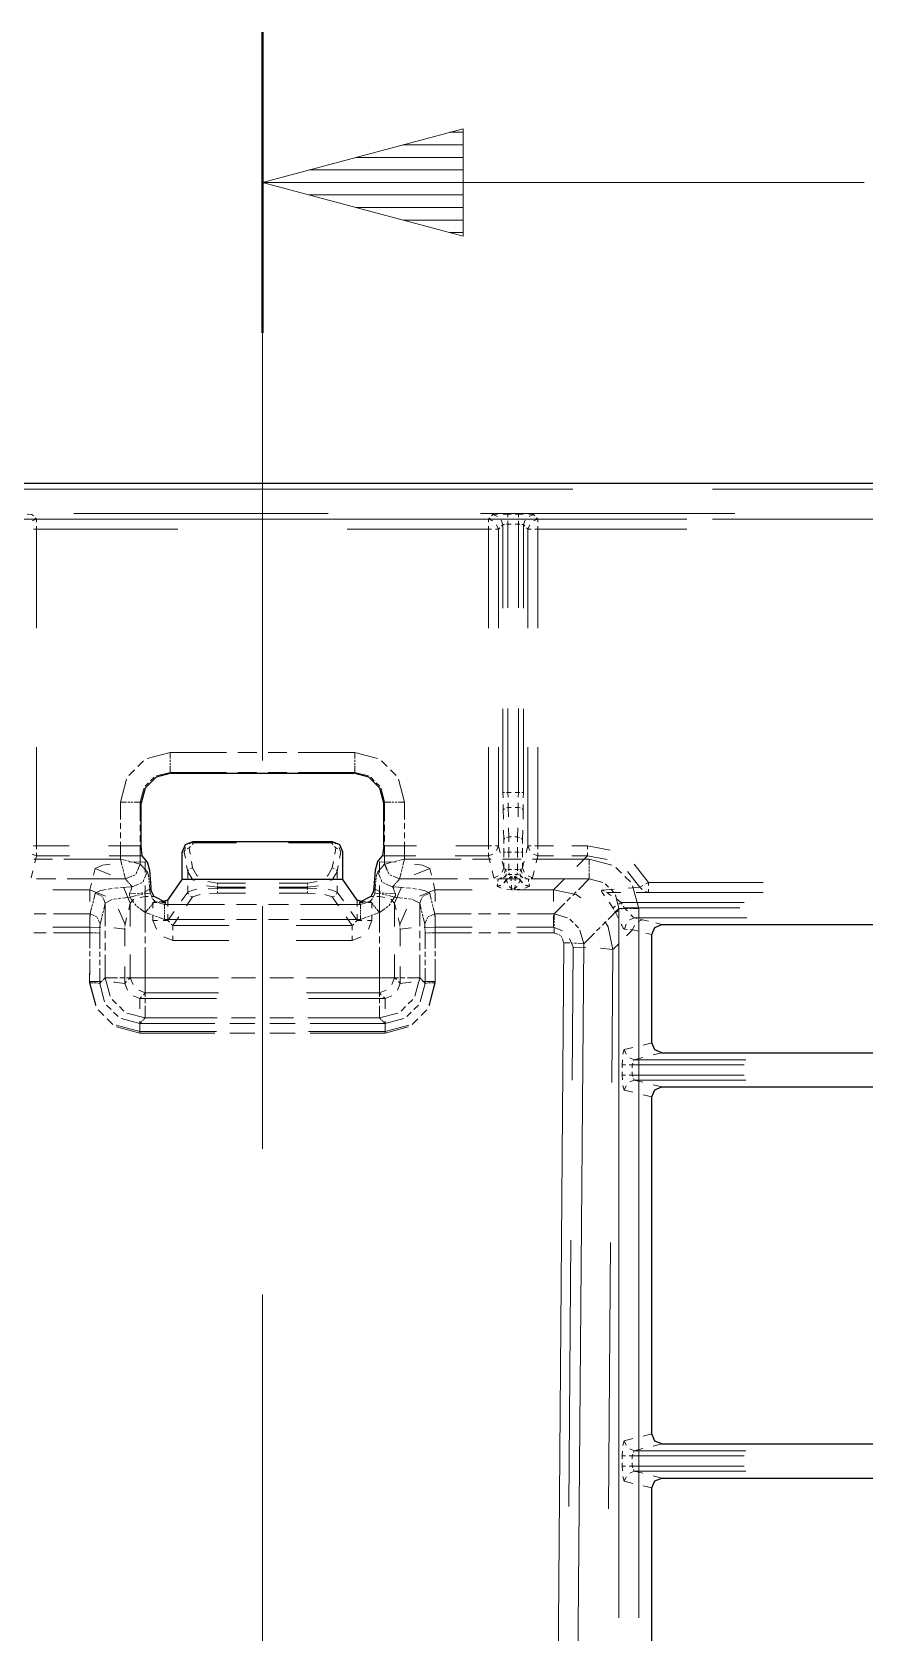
# Model space of a CAD drawing. Header units: millimetres. Extents: x 0 to 1989, y -338 to 950.
# Drawn here: x 537.8 to 620.9, y 785.4 to 945.1 of the extents above; entities that cross this region are included whole.
import ezdxf

# ---------------------------------------------------------------- set-up
doc = ezdxf.new("R2010")
doc.units = ezdxf.units.MM
for name, color, linetype in [('DETAIL', 8, 'Continuous'), ('FINE', 9, 'Continuous'), ('OUTLINE', 7, 'Continuous')]:
    doc.layers.add(name, color=color, linetype=linetype)

msp = doc.modelspace()

# ---------------------------------------------------------------- linework, layer by layer
at = {"layer": 'DETAIL', "lineweight": 25}
for p, q in [((67.81, 900.08), (1203.81, 900.08)), ((551.7, 871.16), (569.92, 871.16)), ((548.72, 863.91), (548.72, 868.18)), ((572.9, 863.91), (572.9, 868.18)), ((548.83, 862.92), (548.72, 863.91)), ((567.8, 864.33), (553.82, 864.33)), ((572.9, 863.91), (572.79, 862.92)), ((549.33, 862.34), (548.83, 862.92)), ((552.81, 860.58), (552.81, 863.33)), ((568.81, 860.58), (568.81, 863.33)), ((572.29, 862.34), (572.79, 862.92)), ((551.38, 858.52), (552.81, 860.58)), ((568.81, 860.58), (552.81, 860.58)), ((570.24, 858.52), (568.81, 860.58)), ((551.18, 858.29), (550, 858.87)), ((551.38, 858.52), (550.79, 858.34)), ((570.83, 858.34), (570.24, 858.52)), ((571.62, 858.87), (570.44, 858.29)), ((599.62, 844.28), (599.62, 855.08)), ((600.63, 843.28), (633.52, 843.28)), ((600.63, 839.88), (633.52, 839.88)), ((599.62, 805.28), (599.62, 838.89)), ((600.63, 804.28), (633.52, 804.28)), ((599.62, 766.28), (599.62, 799.89)), ((600.63, 800.88), (633.52, 800.88))]:
    msp.add_line(p, q, dxfattribs=at)
for points in [[(551.7, 871.16), (550.21, 870.76), (549.12, 869.67), (548.72, 868.18)], [(572.9, 868.18), (572.5, 869.67), (571.41, 870.76), (569.92, 871.16)], [(553.82, 864.33), (553.1, 864.04), (552.81, 863.33)], [(568.81, 863.33), (568.52, 864.04), (567.8, 864.33)], [(549.33, 862.34), (549.56, 861.49), (549.69, 859.76)], [(572.29, 862.34), (572.06, 861.49), (571.93, 859.76), (571.84, 859.29), (571.62, 858.87)], [(550, 858.87), (549.95, 858.96), (549.74, 859.42), (549.69, 859.76)], [(599.62, 855.08), (599.92, 855.79), (600.63, 856.08)], [(600.63, 856.08), (633.11, 856.08), (633.82, 855.79), (634.11, 855.08)], [(600.63, 843.28), (599.92, 843.57), (599.62, 844.28)], [(599.62, 838.89), (599.92, 839.59), (600.63, 839.88)], [(600.63, 804.28), (599.92, 804.57), (599.62, 805.28)], [(599.62, 799.89), (599.92, 800.59), (600.63, 800.88)]]:
    msp.add_lwpolyline(points, dxfattribs=at)
at = {"layer": 'FINE', "lineweight": 9}
for p, q in [((560.81, 945.08), (560.81, 872.44)), ((580.81, 935.08), (579.47, 935.08)), ((580.81, 935.08), (579.47, 935.08)), ((580.81, 932.58), (570.14, 932.58)), ((580.81, 933.83), (574.81, 933.83)), ((580.81, 931.33), (565.48, 931.33)), ((580.81, 930.08), (560.81, 930.08)), ((580.81, 930.08), (560.81, 930.08)), ((580.81, 928.83), (565.48, 928.83)), ((580.81, 927.58), (570.14, 927.58)), ((580.81, 926.33), (574.81, 926.33)), ((580.81, 925.08), (579.47, 925.08)), ((580.81, 925.08), (579.47, 925.08)), ((452.66, 899.48), (591.76, 899.48)), ((605.67, 899.48), (628.86, 899.48)), ((591.76, 896.49), (452.66, 896.49)), ((537.84, 896.32), (538.28, 896.5)), ((538.28, 896.5), (538.14, 896.65)), ((552.36, 896.5), (538.28, 896.5)), ((538.28, 895.51), (538.28, 895.82)), ((541.99, 897.08), (567.35, 897.08)), ((583.34, 896.5), (569.26, 896.5)), ((582.56, 897.08), (607.92, 897.08)), ((583.48, 896.65), (583.34, 896.5)), ((583.34, 896.5), (583.78, 896.32)), ((583.34, 895.82), (583.34, 895.51)), ((583.79, 896.96), (583.65, 896.82)), ((584.24, 896.78), (583.79, 896.96)), ((584.15, 895.95), (584.34, 895.51)), ((584.79, 895.96), (584.61, 896.4)), ((584.65, 895.82), (584.79, 895.96)), ((584.79, 895.96), (584.95, 895.98)), ((584.79, 895.96), (584.79, 887.61)), ((585.29, 897.01), (584.82, 897)), ((585.14, 896), (585.29, 896.01)), ((585.62, 897.01), (585.29, 897.01)), ((585.29, 896.01), (585.29, 896.32)), ((585.29, 896.01), (585.62, 896.01)), ((585.29, 887.65), (585.29, 896.01)), ((586.33, 897.01), (586, 897.01)), ((586, 896.01), (586.33, 896.01)), ((586.8, 897), (586.33, 897.01)), ((586.33, 896.01), (586.33, 896.32)), ((586.33, 896.01), (586.33, 887.65)), ((586.33, 896.01), (586.48, 896)), ((586.67, 895.98), (586.83, 895.96)), ((586.83, 895.96), (587.01, 896.4)), ((586.83, 895.96), (586.97, 895.82)), ((586.83, 887.61), (586.83, 895.96)), ((587.28, 895.51), (587.47, 895.95)), ((587.39, 896.78), (587.83, 896.96)), ((587.97, 896.82), (587.83, 896.96)), ((587.84, 896.32), (588.28, 896.5)), ((588.28, 895.51), (588.28, 895.82)), ((628.86, 896.49), (605.67, 896.49)), ((537.97, 895.51), (538.28, 895.51)), ((538.28, 895.51), (552.36, 895.51)), ((538.28, 885.63), (538.28, 895.51)), ((569.26, 895.51), (583.34, 895.51)), ((583.34, 895.51), (583.65, 895.51)), ((583.34, 895.51), (583.34, 885.63)), ((587.14, 895.65), (587.28, 895.51)), ((587.28, 895.51), (587.28, 885.63)), ((587.97, 895.51), (588.28, 895.51)), ((588.28, 895.51), (603.13, 895.51)), ((588.28, 885.63), (588.28, 895.51)), ((584.79, 877.59), (584.79, 869.25)), ((585.29, 869.25), (585.29, 877.61)), ((586.33, 877.61), (586.33, 869.25)), ((538.28, 863.91), (538.28, 873.78)), ((584.34, 863.91), (584.34, 873.78)), ((587.28, 873.78), (587.28, 863.91)), ((548.38, 871.83), (548.94, 872.39)), ((549.33, 872.63), (551.61, 873.24)), ((551.61, 873.24), (551.61, 872.63)), ((551.61, 873.24), (557.24, 873.24)), ((551.61, 872.51), (551.61, 872.3)), ((551.61, 872.18), (551.61, 871.98)), ((551.61, 871.86), (551.61, 871.25)), ((558.37, 873.24), (560.25, 873.24)), ((561.37, 873.24), (563.25, 873.24)), ((570.01, 873.24), (570.01, 872.63)), ((570.01, 872.51), (570.01, 872.3)), ((570.01, 872.18), (570.01, 871.98)), ((570.01, 871.86), (570.01, 871.25)), ((572.68, 872.39), (573.24, 871.83)), ((546.64, 868.27), (547.25, 870.56)), ((547.49, 870.94), (548.05, 871.5)), ((549.46, 870.22), (549.12, 869.89)), ((550, 870.76), (549.66, 870.42)), ((551.61, 871.25), (550.23, 870.9)), ((557.24, 871.25), (551.61, 871.25)), ((551.63, 871.22), (551.61, 871.25)), ((551.65, 871.21), (551.64, 871.22)), ((551.66, 871.19), (551.66, 871.2)), ((551.7, 871.16), (551.67, 871.19)), ((560.25, 871.25), (558.37, 871.25)), ((563.25, 871.25), (561.37, 871.25)), ((570.01, 871.25), (564.38, 871.25)), ((569.95, 871.19), (569.92, 871.16)), ((569.97, 871.2), (569.96, 871.19)), ((569.98, 871.22), (569.97, 871.21)), ((570.01, 871.25), (569.99, 871.22)), ((571.39, 870.9), (570.01, 871.25)), ((571.96, 870.42), (571.63, 870.76)), ((572.5, 869.89), (572.16, 870.22)), ((573.57, 871.5), (574.13, 870.94)), ((548.98, 869.65), (548.63, 868.27)), ((584.79, 869.25), (584.8, 868.7)), ((585.14, 869.25), (585.29, 869.25)), ((585.3, 868.78), (585.29, 869.25)), ((585.62, 869.25), (585.29, 869.25)), ((586.33, 869.25), (586, 869.25)), ((586.33, 869.25), (586.32, 868.78)), ((586.33, 869.25), (586.48, 869.25)), ((586.82, 868.7), (586.83, 869.25)), ((546.64, 868.27), (547.25, 868.27)), ((546.64, 866.54), (546.64, 868.27)), ((547.37, 868.27), (547.58, 868.27)), ((547.7, 868.27), (547.9, 868.27)), ((548.02, 868.27), (548.63, 868.27)), ((548.63, 868.27), (548.66, 868.25)), ((548.63, 868.27), (548.63, 866.39)), ((548.66, 868.24), (548.67, 868.23)), ((548.68, 868.23), (548.69, 868.22)), ((548.69, 868.21), (548.72, 868.18)), ((572.9, 868.18), (572.93, 868.21)), ((572.93, 868.22), (572.94, 868.23)), ((572.95, 868.23), (572.96, 868.24)), ((572.99, 868.27), (573.6, 868.27)), ((572.99, 866.39), (572.99, 868.27)), ((573.72, 868.27), (573.92, 868.27)), ((574.04, 868.27), (574.25, 868.27)), ((574.37, 868.27), (574.98, 868.27)), ((584.81, 867.5), (584.93, 867.63)), ((585.13, 867.71), (585.31, 867.75)), ((585.31, 867.75), (585.3, 868.21)), ((585.31, 867.75), (585.62, 867.75)), ((585.33, 866.83), (585.31, 867.75)), ((586, 867.75), (586.31, 867.75)), ((586.31, 867.75), (586.29, 866.83)), ((586.32, 868.21), (586.31, 867.75)), ((586.31, 867.75), (586.49, 867.71)), ((586.69, 867.63), (586.81, 867.5)), ((546.64, 865.61), (546.64, 866.19)), ((548.63, 866.01), (548.63, 865.38)), ((572.99, 865.38), (572.99, 866.01)), ((574.98, 866.19), (574.98, 865.61)), ((584.85, 865.48), (584.87, 864.56)), ((585.37, 864.81), (585.35, 865.73)), ((586.27, 865.73), (586.25, 864.81)), ((537.97, 863.91), (538.28, 863.91)), ((538.28, 863.6), (538.28, 863.91)), ((541.54, 863.91), (538.28, 863.91)), ((548.72, 863.91), (545.46, 863.91)), ((546.64, 864.69), (546.64, 865.27)), ((548.63, 865), (548.63, 864.37)), ((548.63, 864), (548.63, 862.11)), ((553.01, 863.31), (553.15, 863.75)), ((553.49, 864.13), (553.92, 864.32)), ((553.64, 863.87), (553.51, 863.71)), ((553.92, 864.23), (553.79, 864.07)), ((553.85, 864.33), (553.82, 864.33)), ((553.92, 864.32), (553.89, 864.32)), ((558.23, 864.32), (553.92, 864.32)), ((553.92, 864.23), (553.92, 864.25)), ((553.92, 864.23), (558.23, 864.23)), ((563.39, 864.23), (567.7, 864.23)), ((568.13, 864.13), (567.7, 864.32)), ((567.7, 864.23), (567.7, 864.25)), ((567.83, 864.07), (567.7, 864.23)), ((567.8, 864.33), (567.77, 864.33)), ((568.11, 863.71), (567.98, 863.87)), ((568.61, 863.31), (568.47, 863.75)), ((576.16, 863.91), (572.9, 863.91)), ((572.99, 864.37), (572.99, 865)), ((572.99, 862.11), (572.99, 864)), ((574.98, 865.27), (574.98, 864.69)), ((574.98, 864.34), (574.98, 862.61)), ((583.34, 863.91), (583.65, 863.91)), ((583.34, 863.91), (583.34, 863.6)), ((584.15, 863.47), (584.34, 863.91)), ((584.51, 863.23), (584.34, 863.91)), ((584.87, 864.56), (584.99, 864.7)), ((584.87, 864.56), (584.87, 864.17)), ((585.19, 864.77), (585.37, 864.81)), ((585.64, 864.81), (585.37, 864.81)), ((585.37, 864.34), (585.37, 864.81)), ((585.38, 863.31), (585.38, 863.78)), ((586.25, 864.81), (585.98, 864.81)), ((586.24, 863.78), (586.24, 863.31)), ((586.25, 864.81), (586.25, 864.34)), ((586.25, 864.81), (586.43, 864.77)), ((586.63, 864.7), (586.75, 864.56)), ((587.28, 863.91), (587.11, 863.23)), ((587.28, 863.91), (587.47, 863.47)), ((587.97, 863.91), (588.28, 863.91)), ((588.28, 863.6), (588.28, 863.91)), ((593.21, 863.91), (591.67, 863.91)), ((593.21, 863.6), (593.21, 863.91)), ((595.49, 863.5), (593.21, 863.91)), ((537.84, 863.1), (538.28, 862.92)), ((538.01, 862.61), (539.88, 862.61)), ((538.28, 862.92), (538.28, 863.23)), ((545.53, 862.92), (548.83, 862.92)), ((546.64, 862.61), (546.8, 862)), ((546.64, 862.61), (547.25, 862.46)), ((547.37, 862.42), (547.57, 862.37)), ((549.13, 862.34), (547.54, 862.28)), ((547.7, 862.34), (547.9, 862.29)), ((548.02, 862.26), (548.62, 862.11)), ((549.13, 862.34), (549.13, 861.26)), ((549.19, 862.34), (549.13, 862.34)), ((549.33, 862.34), (549.27, 862.34)), ((552.81, 863.33), (552.87, 863.32)), ((552.95, 863.31), (553.01, 863.31)), ((553.11, 863.49), (553.01, 863.31)), ((553.01, 863.31), (553.12, 862.69)), ((553.51, 863.71), (553.31, 863.64)), ((553.61, 863.1), (553.51, 863.71)), ((553.85, 861.74), (553.74, 862.36)), ((567.88, 862.36), (567.77, 861.74)), ((568.11, 863.71), (568.01, 863.1)), ((568.31, 863.64), (568.11, 863.71)), ((568.61, 863.31), (568.51, 863.49)), ((568.75, 863.32), (568.81, 863.33)), ((572.35, 862.34), (572.29, 862.34)), ((572.49, 862.34), (572.43, 862.34)), ((572.49, 862.34), (572.49, 861.26)), ((574.08, 862.28), (572.49, 862.34)), ((572.79, 862.92), (576.09, 862.92)), ((573.72, 862.29), (573.93, 862.34)), ((574.05, 862.37), (574.25, 862.42)), ((574.37, 862.46), (574.98, 862.61)), ((574.82, 862), (574.98, 862.61)), ((574.98, 862.61), (580.61, 862.61)), ((580.04, 862.92), (583.34, 862.92)), ((581.74, 862.61), (583.61, 862.61)), ((583.34, 863.23), (583.34, 862.92)), ((583.34, 862.92), (583.78, 863.1)), ((583.34, 862.92), (583.51, 862.24)), ((584.88, 861.72), (584.71, 862.41)), ((584.74, 862.61), (586.62, 862.61)), ((584.88, 863.7), (584.88, 863.31)), ((584.88, 863.31), (584.88, 862.81)), ((584.88, 862.22), (584.88, 861.72)), ((585.38, 863.31), (585.22, 863.31)), ((585.38, 862.77), (585.38, 863.31)), ((585.38, 863.31), (585.65, 863.31)), ((585.97, 863.31), (586.24, 863.31)), ((586.24, 863.31), (586.24, 862.77)), ((586.24, 863.31), (586.4, 863.31)), ((586.91, 862.41), (586.74, 861.72)), ((586.74, 861.72), (586.74, 862.22)), ((587.75, 862.61), (593.38, 862.61)), ((587.84, 863.1), (588.28, 862.92)), ((588.28, 862.92), (588.28, 863.23)), ((593.21, 862.92), (593.21, 863.23)), ((593.21, 862.92), (595.17, 862.57)), ((593.38, 862), (593.38, 862.61)), ((593.38, 862.61), (595.66, 862)), ((537.74, 860.73), (537.91, 861.42)), ((540.2, 860.63), (538.27, 860.63)), ((547.14, 860.63), (541.35, 860.63)), ((544.14, 861.66), (543.97, 861)), ((544.14, 861.66), (545.67, 861.03)), ((546.83, 861.88), (546.88, 861.68)), ((546.91, 861.56), (546.96, 861.35)), ((546.99, 861.23), (547.14, 860.63)), ((547.14, 860.63), (547.78, 860.9)), ((547.78, 860.9), (547.14, 860.62)), ((547.35, 860.38), (547.14, 860.62)), ((547.9, 860.95), (548.12, 861.04)), ((548.12, 861.04), (547.91, 860.95)), ((548.21, 861.13), (548.3, 861.35)), ((548.3, 861.34), (548.21, 861.13)), ((548.63, 862.11), (548.36, 861.47)), ((548.63, 862.11), (548.63, 862.11)), ((548.63, 862.11), (548.84, 861.87)), ((548.88, 861.82), (548.95, 861.74)), ((548.9, 860.35), (548.99, 860.56)), ((548.99, 861.69), (549.06, 861.61)), ((549.04, 860.69), (549.31, 861.33)), ((549.1, 861.57), (549.31, 861.33)), ((553.25, 861.95), (553.36, 861.33)), ((553.36, 861.33), (553.36, 860.7)), ((553.85, 861.74), (553.65, 861.67)), ((567.97, 861.67), (567.77, 861.74)), ((568.26, 861.33), (568.16, 861.52)), ((568.26, 861.33), (568.37, 861.95)), ((568.26, 860.7), (568.26, 861.33)), ((572.12, 860.52), (572.15, 860.7)), ((572.31, 861.33), (572.52, 861.57)), ((572.58, 860.69), (572.31, 861.33)), ((572.56, 861.61), (572.63, 861.69)), ((572.72, 860.35), (572.63, 860.56)), ((572.67, 861.74), (572.74, 861.82)), ((572.78, 861.87), (572.99, 862.11)), ((572.99, 862.11), (572.99, 862.11)), ((572.99, 862.11), (573, 862.11)), ((573.26, 861.47), (572.99, 862.11)), ((573.41, 861.13), (573.32, 861.35)), ((573.41, 861.13), (573.32, 861.34)), ((573.72, 860.95), (573.5, 861.04)), ((573.71, 860.95), (573.5, 861.04)), ((574.48, 860.63), (573.84, 860.9)), ((574.48, 860.62), (573.84, 860.9)), ((574.48, 860.62), (574.27, 860.38)), ((574.48, 860.63), (574.63, 861.23)), ((580.27, 860.63), (574.48, 860.63)), ((574.66, 861.35), (574.71, 861.56)), ((574.74, 861.68), (574.79, 861.88)), ((577.49, 861.66), (575.95, 861.03)), ((577.65, 861), (577.49, 861.66)), ((583.35, 860.63), (581.42, 860.63)), ((583.71, 861.42), (583.88, 860.73)), ((583.88, 860.73), (584.32, 860.92)), ((583.88, 860.73), (584.01, 860.69)), ((584.17, 860.64), (584.3, 860.6)), ((584.3, 860.6), (584.27, 860.38)), ((586.44, 860.63), (584.51, 860.63)), ((584.7, 861.29), (584.88, 861.72)), ((584.93, 861.68), (584.88, 861.72)), ((585.03, 861.58), (584.98, 861.63)), ((585.14, 861.58), (585.03, 861.58)), ((585.15, 860.99), (585.04, 860.92)), ((585.07, 860.79), (585.04, 860.92)), ((585.12, 860.52), (585.1, 860.64)), ((585.24, 860.66), (585.12, 860.52)), ((585.13, 860.5), (585.25, 860.62)), ((585.38, 861.58), (585.27, 861.58)), ((585.41, 861.08), (585.29, 861.06)), ((585.38, 861.58), (585.38, 862.12)), ((585.39, 861.43), (585.38, 861.58)), ((585.65, 861.58), (585.38, 861.58)), ((585.41, 861.08), (585.4, 861.24)), ((585.41, 861.08), (585.66, 861.08)), ((585.47, 861), (585.41, 861.08)), ((585.58, 860.83), (585.41, 860.77)), ((585.42, 860.72), (585.58, 860.76)), ((585.58, 860.83), (585.53, 860.91)), ((585.58, 860.83), (585.58, 860.81)), ((585.73, 860.83), (585.58, 860.83)), ((585.58, 860.78), (585.58, 860.76)), ((586.04, 860.83), (585.89, 860.83)), ((585.89, 860.76), (586.04, 860.76)), ((585.96, 861.08), (586.21, 861.08)), ((586.24, 861.58), (585.97, 861.58)), ((586.04, 860.76), (586.02, 860.42)), ((586.09, 860.91), (586.04, 860.83)), ((586.04, 860.83), (586.04, 860.81)), ((586.21, 860.77), (586.04, 860.83)), ((586.04, 860.78), (586.04, 860.76)), ((586.2, 860.72), (586.04, 860.76)), ((586.22, 861.24), (586.21, 861.08)), ((586.24, 861.58), (586.23, 861.43)), ((586.24, 862.12), (586.24, 861.58)), ((586.24, 861.58), (586.35, 861.58)), ((586.49, 860.5), (586.37, 860.62)), ((586.58, 860.92), (586.47, 860.99)), ((586.48, 861.58), (586.59, 861.58)), ((586.58, 860.92), (586.55, 860.79)), ((586.64, 861.63), (586.59, 861.58)), ((586.74, 861.72), (586.69, 861.68)), ((586.74, 861.72), (586.92, 861.29)), ((587.3, 860.92), (587.74, 860.73)), ((587.32, 860.6), (587.45, 860.64)), ((587.35, 860.38), (587.32, 860.6)), ((593.38, 860.63), (587.59, 860.63)), ((590.89, 860.6), (589.83, 859.54)), ((592.31, 859.55), (593.38, 860.63)), ((593.38, 861.68), (593.38, 861.88)), ((593.38, 861.35), (593.38, 861.56)), ((593.38, 860.63), (593.38, 861.23)), ((594.75, 860.28), (593.38, 860.63)), ((596.04, 861.76), (596.6, 861.21)), ((596.93, 860.88), (597.49, 860.32)), ((599.31, 860.28), (597.87, 862.09)), ((543.61, 859.54), (539.92, 859.54)), ((543.77, 860.21), (543.61, 859.54)), ((543.61, 859.54), (545.15, 858.91)), ((544.14, 859.19), (544.57, 859.01)), ((544.65, 858.97), (544.79, 858.91)), ((545.44, 859.61), (545.82, 859.68)), ((546.05, 859.71), (546.44, 859.74)), ((546.67, 859.76), (547.83, 859.84)), ((546.99, 859.73), (547.63, 858.2)), ((547.46, 860.26), (547.39, 860.34)), ((547.57, 860.13), (547.5, 860.21)), ((547.55, 859.13), (548.2, 859.17)), ((547.57, 858.92), (547.55, 858.96)), ((547.83, 859.84), (547.62, 860.08)), ((547.63, 858.82), (548.24, 858.97)), ((547.65, 859.39), (547.67, 859.46)), ((547.83, 859.84), (548.46, 860.11)), ((548.33, 859.18), (548.54, 859.19)), ((548.36, 859), (548.56, 859.05)), ((548.59, 860.17), (548.81, 860.26)), ((548.68, 859.08), (548.88, 859.12)), ((549, 859.29), (549.57, 859.59)), ((549, 859.14), (549.62, 859.2)), ((549.13, 859.96), (549.13, 858.87)), ((549.51, 860.42), (549.52, 860.24)), ((549.61, 859.64), (549.57, 859.59)), ((549.58, 859.45), (549.59, 859.41)), ((549.59, 859.38), (549.6, 859.34)), ((549.6, 859.32), (549.62, 859.2)), ((549.63, 859.67), (549.61, 859.65)), ((549.62, 859.2), (549.73, 858.94)), ((549.65, 859.7), (549.63, 859.68)), ((549.69, 859.76), (549.65, 859.71)), ((553.36, 859.32), (552.74, 858.44)), ((553.36, 859.95), (553.36, 859.32)), ((553.45, 859.11), (553.36, 859.32)), ((553.85, 858.83), (554.6, 859.08)), ((555.24, 859.95), (556.33, 859.79)), ((556.33, 860.2), (555.37, 860.37)), ((556.33, 859.71), (555.39, 859.68)), ((555.54, 859.17), (556.33, 859.22)), ((559.13, 860.2), (556.33, 860.2)), ((556.33, 860.08), (556.33, 860.2)), ((556.33, 859.79), (556.33, 859.92)), ((556.33, 859.77), (556.33, 859.79)), ((556.33, 859.79), (559.13, 859.79)), ((556.33, 859.71), (556.33, 859.74)), ((559.13, 859.71), (556.33, 859.71)), ((556.33, 859.56), (556.33, 859.71)), ((556.33, 859.22), (556.33, 859.37)), ((556.33, 859.22), (559.13, 859.22)), ((565.29, 860.2), (562.49, 860.2)), ((562.49, 859.79), (565.29, 859.79)), ((565.29, 859.71), (562.49, 859.71)), ((562.49, 859.22), (565.29, 859.22)), ((566.25, 860.37), (565.29, 860.2)), ((565.29, 860.08), (565.29, 860.2)), ((565.29, 859.79), (566.39, 859.95)), ((565.29, 859.79), (565.29, 859.92)), ((565.29, 859.79), (565.29, 859.77)), ((565.29, 859.74), (565.29, 859.71)), ((566.23, 859.68), (565.29, 859.71)), ((565.29, 859.56), (565.29, 859.71)), ((565.29, 859.22), (565.29, 859.37)), ((565.29, 859.22), (566.08, 859.17)), ((567.02, 859.08), (567.77, 858.83)), ((568.17, 859.11), (568.26, 859.32)), ((571.97, 859.71), (571.93, 859.76)), ((571.99, 859.68), (571.98, 859.7)), ((572.01, 859.65), (572, 859.67)), ((572.62, 859.14), (572, 859.2)), ((572.05, 859.59), (572.01, 859.64)), ((572.02, 859.34), (572.03, 859.38)), ((572.62, 859.29), (572.05, 859.59)), ((572.49, 859.96), (572.49, 858.87)), ((572.94, 859.08), (572.74, 859.12)), ((573.03, 860.17), (572.82, 860.26)), ((573.26, 859), (573.06, 859.05)), ((573.29, 859.18), (573.08, 859.19)), ((573.79, 859.84), (573.16, 860.11)), ((573.99, 858.82), (573.39, 858.97)), ((574.07, 859.13), (573.42, 859.17)), ((574, 860.08), (573.79, 859.84)), ((573.79, 859.84), (574.95, 859.76)), ((573.9, 859.58), (573.93, 859.51)), ((574.63, 859.73), (573.99, 858.2)), ((573.99, 859.35), (574.07, 859.13)), ((574.12, 860.21), (574.05, 860.13)), ((574.07, 858.96), (574.06, 858.92)), ((574.08, 859.01), (574.07, 858.97)), ((574.23, 860.34), (574.16, 860.26)), ((575.18, 859.74), (575.57, 859.71)), ((575.8, 859.68), (576.18, 859.61)), ((578.01, 859.54), (576.47, 858.91)), ((576.83, 858.91), (576.97, 858.97)), ((577.06, 859.01), (577.49, 859.19)), ((577.49, 859.19), (577.64, 858.56)), ((578.01, 859.54), (577.85, 860.21)), ((581.71, 859.54), (578.01, 859.54)), ((584.23, 860.12), (584.2, 859.91)), ((584.2, 859.91), (584.55, 860.01)), ((584.2, 859.91), (584.21, 859.89)), ((584.22, 859.88), (584.23, 859.87)), ((584.23, 859.87), (584.57, 859.98)), ((584.23, 859.87), (584.66, 859.7)), ((584.89, 860.24), (585.12, 860.52)), ((584.91, 860.22), (585.13, 860.5)), ((585.13, 860.51), (585.12, 860.52)), ((585.13, 860.5), (585.13, 860.51)), ((585.25, 860.21), (585.13, 860.5)), ((585.19, 859.6), (585.65, 859.55)), ((585.65, 859.67), (585.4, 859.87)), ((585.65, 859.67), (585.63, 860.01)), ((585.65, 859.63), (585.65, 859.67)), ((585.75, 859.67), (585.65, 859.67)), ((585.65, 859.55), (585.65, 859.59)), ((585.65, 859.55), (585.75, 859.55)), ((585.87, 859.55), (585.97, 859.55)), ((586.22, 859.87), (585.97, 859.67)), ((585.97, 859.63), (585.97, 859.67)), ((585.97, 859.55), (586.43, 859.6)), ((585.97, 859.55), (585.97, 859.59)), ((589.83, 859.54), (586.14, 859.54)), ((586.49, 860.5), (586.37, 860.21)), ((586.49, 860.51), (586.49, 860.5)), ((586.71, 860.22), (586.49, 860.5)), ((586.5, 860.52), (586.73, 860.24)), ((586.5, 860.52), (586.5, 860.51)), ((586.96, 859.7), (587.39, 859.87)), ((587.39, 859.87), (587.05, 859.98)), ((587.07, 860.01), (587.42, 859.91)), ((587.42, 859.91), (587.39, 860.12)), ((587.39, 859.87), (587.4, 859.88)), ((587.42, 859.89), (587.42, 859.91)), ((589.83, 859.54), (589.83, 858.38)), ((591.74, 858.98), (592.09, 859.34)), ((594.69, 859.5), (594.87, 859.4)), ((595.32, 859.8), (594.99, 860.14)), ((595.09, 859.31), (595.3, 859.28)), ((595.3, 859.28), (596.55, 859.28)), ((595.86, 859.27), (595.53, 859.6)), ((596.35, 857.66), (596, 859.03)), ((597.72, 859.93), (598.33, 857.66)), ((598.45, 859.81), (598.72, 859.96)), ((598.45, 859.81), (598.67, 859.57)), ((599, 859.37), (599.31, 859.28)), ((599.04, 860.13), (599.31, 860.28)), ((599.31, 859.96), (599.31, 860.28)), ((610.72, 860.28), (599.31, 860.28)), ((543.62, 857.13), (543.78, 857.76)), ((543.81, 857.88), (543.86, 858.09)), ((543.89, 858.22), (543.95, 858.43)), ((544.86, 858.85), (544.92, 858.71)), ((544.95, 857.44), (544.89, 857.23)), ((544.95, 858.63), (545.13, 858.2)), ((545.13, 858.2), (544.98, 857.57)), ((545.84, 858.57), (545.13, 858.2)), ((545.13, 855.92), (545.13, 858.2)), ((546.26, 858.63), (546, 858.59)), ((546.68, 858.69), (546.42, 858.65)), ((546.46, 857.61), (547.11, 856.08)), ((547.47, 857.53), (547.63, 858.2)), ((547.63, 858.2), (548, 858.59)), ((547.63, 855.87), (547.63, 858.2)), ((548.21, 857.98), (548.07, 858.15)), ((548.47, 857.74), (548.29, 857.87)), ((549.13, 857.28), (548.58, 857.66)), ((548.6, 858.77), (549.13, 858.87)), ((549.13, 858.87), (549.13, 856.34)), ((549.13, 858.87), (549.4, 858.87)), ((549.13, 857.28), (549.42, 857.62)), ((549.48, 857.69), (549.57, 857.8)), ((549.63, 857.87), (549.73, 857.99)), ((549.73, 858.87), (550, 858.87)), ((549.75, 858.88), (549.78, 858.79)), ((549.78, 858.06), (550.07, 858.4)), ((550.17, 858.31), (549.89, 858.29)), ((549.89, 858.29), (549.89, 857.72)), ((550.29, 858.29), (549.89, 858.29)), ((550.07, 858.4), (550.37, 858.3)), ((550.42, 858.28), (550.52, 858.24)), ((550.79, 858.34), (550.51, 858.33)), ((550.58, 858.22), (550.68, 858.19)), ((550.74, 858.17), (551.03, 858.07)), ((551.18, 858.29), (550.78, 858.29)), ((551.03, 858.07), (551.07, 858.14)), ((551.03, 857.61), (551.03, 858.07)), ((551.03, 858.07), (557.02, 858.07)), ((551.03, 857.37), (551.03, 857.52)), ((551.08, 858.15), (551.1, 858.17)), ((551.11, 858.19), (551.13, 858.21)), ((551.13, 858.22), (551.18, 858.29)), ((551.38, 857.88), (551.38, 858.52)), ((551.99, 857.37), (551.38, 856.48)), ((553.23, 857.94), (553.85, 858.83)), ((553.85, 858.83), (553.64, 858.92)), ((558.21, 858.07), (560.21, 858.07)), ((560.81, 857.91), (560.81, 833.7)), ((561.41, 858.07), (563.41, 858.07)), ((564.6, 858.07), (570.59, 858.07)), ((567.77, 858.83), (567.98, 858.92)), ((567.77, 858.83), (568.39, 857.94)), ((570.24, 856.48), (569.63, 857.37)), ((570.24, 858.52), (570.24, 857.88)), ((570.44, 858.29), (570.49, 858.22)), ((570.84, 858.29), (570.44, 858.29)), ((570.5, 858.21), (570.51, 858.19)), ((570.52, 858.17), (570.54, 858.15)), ((570.55, 858.14), (570.59, 858.07)), ((570.59, 858.07), (570.89, 858.17)), ((570.59, 857.61), (570.59, 858.07)), ((570.59, 857.37), (570.59, 857.52)), ((571.11, 858.33), (570.83, 858.34)), ((570.94, 858.19), (571.04, 858.22)), ((571.1, 858.24), (571.2, 858.28)), ((571.26, 858.3), (571.55, 858.4)), ((571.73, 858.29), (571.33, 858.29)), ((571.73, 858.29), (571.45, 858.31)), ((571.55, 858.4), (571.74, 858.61)), ((571.84, 858.06), (571.55, 858.4)), ((571.62, 858.87), (571.89, 858.87)), ((571.73, 857.72), (571.73, 858.29)), ((571.77, 858.66), (571.82, 858.74)), ((571.85, 858.79), (571.88, 858.88)), ((571.99, 857.87), (571.89, 857.99)), ((572.14, 857.69), (572.05, 857.8)), ((572.49, 857.28), (572.2, 857.62)), ((572.22, 858.87), (572.49, 858.87)), ((572.49, 858.87), (573.02, 858.77)), ((572.49, 856.34), (572.49, 858.87)), ((573.03, 857.67), (572.49, 857.28)), ((573.32, 857.89), (573.14, 857.75)), ((573.62, 858.59), (573.99, 858.2)), ((573.99, 858.2), (573.99, 855.87)), ((573.99, 858.2), (574.15, 857.53)), ((575.16, 857.61), (574.51, 856.08)), ((575.2, 858.65), (574.94, 858.69)), ((575.62, 858.59), (575.36, 858.63)), ((576.49, 858.2), (575.78, 858.57)), ((576.49, 858.2), (576.67, 858.63)), ((576.49, 858.2), (576.49, 855.92)), ((576.64, 857.57), (576.49, 858.2)), ((576.73, 857.23), (576.67, 857.44)), ((576.7, 858.71), (576.76, 858.85)), ((577.67, 858.43), (577.73, 858.22)), ((577.76, 858.09), (577.81, 857.88)), ((591.16, 858.41), (591.52, 858.77)), ((595.76, 857.75), (596.02, 857.91)), ((595.94, 857.43), (596.02, 857.29)), ((596.02, 857.29), (596.29, 857.43)), ((596.58, 858.28), (596.13, 858.6)), ((596.33, 858.11), (596.58, 858.28)), ((596.35, 857.66), (596.96, 857.66)), ((596.62, 857.6), (596.89, 857.74)), ((596.89, 857.74), (596.8, 857.91)), ((608.42, 857.74), (596.89, 857.74)), ((597.08, 857.66), (597.28, 857.66)), ((597.4, 857.66), (597.6, 857.66)), ((597.72, 857.66), (598.33, 857.66)), ((598.33, 857.66), (598.33, 786.93)), ((538.05, 857.13), (539.26, 857.13)), ((539.9, 855.81), (543.59, 855.81)), ((539.99, 857.13), (543.62, 857.13)), ((543.6, 856.98), (543.59, 855.81)), ((543.59, 855.26), (543.6, 855.83)), ((544.69, 855.78), (543.59, 855.81)), ((543.59, 855.81), (543.59, 854.12)), ((543.6, 856.55), (543.62, 857.13)), ((543.6, 856.25), (543.6, 856.44)), ((543.6, 855.94), (543.6, 856.13)), ((543.62, 857.13), (544.05, 856.95)), ((544.14, 856.91), (544.28, 856.85)), ((544.34, 856.79), (544.41, 856.65)), ((544.44, 856.56), (544.62, 856.14)), ((544.62, 856.14), (544.61, 855.85)), ((544.61, 855.79), (544.61, 855.7)), ((544.78, 856.77), (544.62, 856.14)), ((544.86, 857.1), (544.81, 856.89)), ((547.09, 855.61), (547.1, 855.76)), ((547.1, 855.93), (547.11, 856.08)), ((547.11, 856.08), (547.27, 856.74)), ((549.71, 857.07), (549.13, 857.28)), ((549.13, 857.28), (549.13, 855.28)), ((550.02, 856.95), (549.83, 857.02)), ((549.89, 857.05), (549.89, 856.48)), ((549.89, 856.48), (550.35, 856.48)), ((549.89, 856.48), (550.25, 855.6)), ((550.33, 856.84), (550.14, 856.91)), ((550.91, 856.48), (551.38, 856.48)), ((551.03, 857.13), (551.03, 857.28)), ((551.03, 856.59), (551.03, 857.04)), ((551.38, 856.48), (551.38, 857.12)), ((551.53, 856.32), (551.38, 856.48)), ((551.86, 855.97), (551.71, 856.13)), ((551.86, 855.97), (552.48, 856.86)), ((551.86, 855.51), (551.86, 855.97)), ((557.45, 855.97), (551.86, 855.97)), ((560.21, 856.59), (558.21, 856.59)), ((563.41, 856.59), (561.41, 856.59)), ((569.76, 855.97), (564.17, 855.97)), ((570.59, 856.59), (564.6, 856.59)), ((569.14, 856.86), (569.76, 855.97)), ((569.91, 856.13), (569.76, 855.97)), ((569.76, 855.51), (569.76, 855.97)), ((570.24, 856.48), (570.09, 856.32)), ((570.24, 857.12), (570.24, 856.48)), ((570.71, 856.48), (570.24, 856.48)), ((570.59, 857.13), (570.59, 857.28)), ((570.59, 856.59), (570.59, 857.04)), ((571.17, 856.8), (570.59, 856.59)), ((571.73, 856.48), (571.27, 856.48)), ((571.48, 856.91), (571.29, 856.84)), ((571.38, 855.6), (571.73, 856.48)), ((571.79, 857.02), (571.6, 856.95)), ((571.73, 856.48), (571.73, 857.05)), ((572.49, 857.28), (571.91, 857.07)), ((572.49, 855.28), (572.49, 857.28)), ((574.52, 855.76), (574.53, 855.61)), ((576.81, 856.89), (576.76, 857.1)), ((577, 856.14), (576.84, 856.77)), ((576.93, 855.78), (578.03, 855.81)), ((577, 856.14), (577.18, 856.56)), ((577.01, 855.85), (577, 856.14)), ((577.01, 855.7), (577.01, 855.79)), ((577.22, 856.65), (577.28, 856.79)), ((577.34, 856.85), (577.48, 856.91)), ((577.57, 856.95), (578, 857.13)), ((578, 857.13), (578.02, 856.55)), ((578.02, 856.44), (578.02, 856.25)), ((578.02, 856.13), (578.02, 855.94)), ((578.02, 855.83), (578.03, 855.26)), ((578.03, 855.81), (578.03, 856.98)), ((578.03, 854.12), (578.03, 855.81)), ((578.03, 855.81), (581.72, 855.81)), ((582.36, 857.13), (583.57, 857.13)), ((584.3, 857.13), (585.51, 857.13)), ((586.14, 855.81), (589.83, 855.81)), ((589.83, 856.98), (589.83, 855.81)), ((589.83, 855.81), (590.71, 855.44)), ((589.88, 857.13), (591.23, 856.75)), ((589.88, 856.55), (589.88, 857.13)), ((589.88, 856.25), (589.88, 856.44)), ((589.88, 855.94), (589.88, 856.13)), ((589.88, 855.26), (589.88, 855.83)), ((591.47, 856.6), (591.8, 856.27)), ((591.99, 856.07), (592.33, 855.74)), ((594.49, 855.79), (594.13, 855.44)), ((595.06, 856.37), (594.7, 856.01)), ((597.06, 856.1), (596.91, 855.61)), ((597.89, 856.74), (597.42, 856.53)), ((597.91, 855.99), (597.72, 855.55)), ((598.14, 856.68), (597.89, 856.74)), ((597.89, 856.74), (609.1, 856.74)), ((598.71, 856.55), (598.28, 856.37)), ((598.71, 856.55), (598.46, 856.61)), ((599.31, 856.41), (598.71, 856.55)), ((600.63, 856.08), (600.03, 856.23)), ((539.24, 855.26), (538.03, 855.26)), ((543.59, 855.26), (543.9, 855.25)), ((543.96, 855.25), (544.06, 855.25)), ((544.12, 855.25), (544.23, 855.24)), ((544.29, 855.24), (544.59, 855.2)), ((544.6, 855.49), (544.59, 855.2)), ((544.59, 855.2), (544.59, 853.67)), ((544.61, 855.64), (544.6, 855.54)), ((545.13, 854.71), (545.13, 855.46)), ((545.13, 853.49), (545.13, 854.25)), ((547.09, 853.92), (547.09, 855.61)), ((549.13, 854.88), (549.13, 854.22)), ((550.98, 854.86), (551.86, 854.49)), ((551.86, 854.49), (551.86, 854.95)), ((551.86, 854.49), (557.45, 854.49)), ((564.17, 854.49), (569.76, 854.49)), ((569.76, 854.49), (569.76, 854.95)), ((569.76, 854.49), (570.64, 854.86)), ((572.49, 854.22), (572.49, 854.88)), ((574.53, 855.61), (574.53, 853.92)), ((576.49, 855.46), (576.49, 854.71)), ((576.49, 854.25), (576.49, 853.49)), ((577.02, 855.54), (577.01, 855.64)), ((577.03, 855.2), (577.02, 855.49)), ((577.03, 855.2), (577.33, 855.24)), ((577.03, 853.67), (577.03, 855.2)), ((577.39, 855.24), (577.5, 855.25)), ((577.56, 855.25), (577.66, 855.25)), ((577.72, 855.25), (578.03, 855.26)), ((583.59, 855.26), (582.38, 855.26)), ((585.53, 855.26), (584.32, 855.26)), ((589.88, 855.26), (586.25, 855.26)), ((590.31, 855.08), (589.88, 855.26)), ((590.03, 750.07), (590.86, 854.26)), ((590.54, 854.98), (590.39, 855.04)), ((590.65, 854.78), (590.6, 854.92)), ((590.86, 854.26), (590.69, 854.69)), ((590.86, 854.26), (591.47, 854.24)), ((591.44, 854.69), (591.8, 853.81)), ((591.59, 854.24), (591.79, 854.23)), ((591.91, 854.23), (592.12, 854.22)), ((592.24, 854.21), (592.84, 854.15)), ((592.47, 855.5), (592.84, 854.15)), ((593.92, 855.22), (592.84, 854.15)), ((597.11, 854.94), (597.72, 855.55)), ((597.47, 855.57), (597.72, 855.55)), ((597.72, 855.55), (598.32, 855.41)), ((599.03, 855.23), (599.62, 855.08)), ((543.59, 852.91), (543.59, 853.42)), ((543.59, 852.1), (543.59, 852.61)), ((544.59, 853.37), (544.59, 852.86)), ((545.13, 850.76), (545.13, 853.04)), ((547.63, 850.76), (547.63, 853.08)), ((549.13, 853.82), (549.13, 853.15)), ((549.13, 853.29), (549.13, 850.76)), ((549.13, 852.75), (549.13, 850.76)), ((572.49, 853.15), (572.49, 853.82)), ((572.49, 850.76), (572.49, 853.29)), ((572.49, 850.76), (572.49, 852.75)), ((573.99, 853.08), (573.99, 850.76)), ((576.49, 853.04), (576.49, 850.76)), ((577.03, 852.86), (577.03, 853.37)), ((578.03, 853.42), (578.03, 852.91)), ((578.03, 852.61), (578.03, 852.1)), ((591.8, 853.81), (591.69, 840.54)), ((593.04, 853.78), (591.8, 853.81)), ((592.84, 854.15), (592.01, 749.96)), ((595.76, 853.59), (594.52, 853.73)), ((543.59, 852.09), (543.58, 850.41)), ((543.58, 850.26), (543.59, 851.79)), ((544.59, 851.74), (544.58, 850.21)), ((544.59, 852.55), (544.59, 852.04)), ((547.08, 850.21), (547.08, 851.9)), ((574.54, 851.9), (574.54, 850.21)), ((577.03, 852.04), (577.03, 852.55)), ((577.04, 850.21), (577.04, 851.74)), ((578.04, 850.41), (578.03, 852.09)), ((578.03, 851.79), (578.04, 850.26)), ((544.68, 850.38), (543.58, 850.41)), ((543.58, 850.41), (544.21, 848.06)), ((543.58, 850.26), (543.89, 850.26)), ((544.19, 847.97), (543.58, 850.26)), ((543.95, 850.25), (544.05, 850.25)), ((544.11, 850.25), (544.22, 850.25)), ((544.28, 850.25), (544.58, 850.21)), ((544.58, 850.21), (544.75, 850.38)), ((544.58, 850.21), (545.07, 848.37)), ((544.79, 850.41), (544.84, 850.47)), ((544.88, 850.5), (544.93, 850.56)), ((544.97, 850.59), (545.13, 850.76)), ((545.13, 850.76), (545.63, 848.92)), ((547.01, 850.76), (546.6, 850.76)), ((547.08, 850.21), (547.25, 850.38)), ((547.35, 849.54), (547.08, 850.21)), ((547.66, 850.76), (547.26, 850.76)), ((547.46, 850.59), (547.63, 850.76)), ((547.63, 850.76), (547.91, 850.1)), ((549.13, 850.76), (547.91, 850.76)), ((548.47, 849.53), (549.13, 849.26)), ((549.13, 850.76), (548.66, 850.76)), ((549.13, 850.76), (556.28, 850.76)), ((549.13, 850.76), (549.13, 849.53)), ((549.13, 850.76), (549.13, 850.29)), ((549.13, 850.76), (556.43, 850.76)), ((557.71, 850.76), (560.1, 850.76)), ((561.53, 850.76), (563.91, 850.76)), ((565.19, 850.76), (572.49, 850.76)), ((565.34, 850.76), (572.49, 850.76)), ((573.71, 850.76), (572.49, 850.76)), ((572.49, 849.53), (572.49, 850.76)), ((572.96, 850.76), (572.49, 850.76)), ((572.49, 850.29), (572.49, 850.76)), ((572.49, 849.26), (573.15, 849.53)), ((573.71, 850.1), (573.99, 850.76)), ((574.37, 850.76), (573.96, 850.76)), ((573.99, 850.76), (574.16, 850.59)), ((574.54, 850.21), (574.27, 849.54)), ((574.37, 850.38), (574.54, 850.21)), ((575.02, 850.76), (574.61, 850.76)), ((575.99, 848.92), (576.49, 850.76)), ((576.49, 850.76), (576.66, 850.59)), ((576.55, 848.37), (577.04, 850.21)), ((576.69, 850.56), (576.75, 850.5)), ((576.78, 850.47), (576.84, 850.41)), ((576.87, 850.38), (577.04, 850.21)), ((576.94, 850.38), (578.04, 850.41)), ((577.04, 850.21), (577.34, 850.25)), ((577.4, 850.25), (577.51, 850.25)), ((577.42, 848.06), (578.04, 850.41)), ((578.04, 850.26), (577.43, 847.97)), ((577.57, 850.25), (577.67, 850.25)), ((577.73, 850.26), (578.04, 850.26)), ((545.26, 848.05), (545.71, 847.61)), ((545.82, 848.61), (546.27, 848.16)), ((546.54, 847.9), (546.99, 847.45)), ((548.57, 848.7), (547.91, 848.97)), ((548.75, 848.87), (548.57, 848.7)), ((556.22, 848.7), (548.57, 848.7)), ((549.13, 849.26), (548.96, 849.08)), ((549.13, 849.29), (549.13, 848.88)), ((556.43, 849.26), (549.13, 849.26)), ((549.13, 848.64), (549.13, 848.23)), ((572.49, 849.26), (565.19, 849.26)), ((573.05, 848.7), (565.4, 848.7)), ((572.49, 848.88), (572.49, 849.29)), ((572.66, 849.08), (572.49, 849.26)), ((572.49, 848.23), (572.49, 848.64)), ((573.05, 848.7), (572.88, 848.87)), ((573.71, 848.97), (573.05, 848.7)), ((574.64, 847.45), (575.08, 847.9)), ((575.35, 848.16), (575.8, 848.61)), ((575.91, 847.61), (576.36, 848.05)), ((544.99, 847.01), (544.43, 847.57)), ((545.88, 846.12), (545.33, 846.68)), ((545.97, 847.34), (546.42, 846.89)), ((546.73, 846.69), (548.57, 846.2)), ((547.3, 847.25), (549.13, 846.76)), ((548.57, 846.43), (548.57, 845.4)), ((548.74, 846.37), (548.57, 846.2)), ((548.57, 846.2), (556.06, 846.2)), ((548.83, 846.46), (548.78, 846.41)), ((548.93, 846.55), (548.87, 846.5)), ((549.13, 846.76), (548.96, 846.59)), ((556.28, 846.76), (549.13, 846.76)), ((557.56, 846.2), (560.06, 846.2)), ((560.1, 846.76), (557.71, 846.76)), ((563.91, 846.76), (561.53, 846.76)), ((561.56, 846.2), (564.06, 846.2)), ((565.56, 846.2), (573.05, 846.2)), ((572.49, 846.76), (574.32, 847.25)), ((572.75, 846.5), (572.7, 846.55)), ((572.84, 846.41), (572.79, 846.46)), ((573.05, 846.2), (572.88, 846.37)), ((573.05, 846.2), (574.89, 846.69)), ((573.05, 846.43), (573.05, 845.4)), ((575.2, 846.89), (575.65, 847.34)), ((576.29, 846.68), (575.74, 846.12)), ((577.19, 847.57), (576.63, 847.01)), ((546.23, 846.03), (548.57, 845.4)), ((548.57, 845.26), (546.27, 845.87)), ((548.57, 845.76), (548.57, 845.85)), ((548.57, 845.6), (548.57, 845.7)), ((548.57, 845.26), (548.57, 845.55)), ((548.57, 845.4), (556.22, 845.4)), ((556.06, 845.26), (548.57, 845.26)), ((560.06, 845.26), (557.56, 845.26)), ((564.06, 845.26), (561.56, 845.26)), ((573.05, 845.26), (565.56, 845.26)), ((575.35, 845.87), (573.05, 845.26)), ((573.05, 845.76), (573.05, 845.85)), ((573.05, 845.6), (573.05, 845.7)), ((573.05, 845.26), (573.05, 845.55)), ((596.89, 843.6), (596.75, 843.14)), ((597.75, 843.81), (596.89, 843.6)), ((596.89, 843.6), (597.07, 843.16)), ((599.62, 844.28), (598.77, 844.06)), ((599.77, 843.07), (600.63, 843.28)), ((596.72, 842.57), (596.69, 842.1)), ((597, 842.1), (596.69, 842.1)), ((596.69, 842.1), (596.69, 841.78)), ((596.69, 841.39), (596.69, 841.06)), ((597.68, 842.1), (597.37, 842.1)), ((597.45, 842.78), (597.88, 842.6)), ((597.68, 842.1), (597.74, 842.26)), ((597.68, 841.78), (597.68, 842.1)), ((597.68, 842.1), (608.83, 842.1)), ((597.82, 842.44), (597.88, 842.6)), ((597, 841.06), (596.69, 841.06)), ((596.69, 841.06), (596.72, 840.59)), ((596.75, 840.02), (596.89, 839.57)), ((597.07, 840), (596.89, 839.57)), ((597.68, 841.06), (597.37, 841.06)), ((597.88, 840.56), (597.45, 840.38)), ((597.74, 840.91), (597.68, 841.06)), ((597.88, 840.56), (597.82, 840.72)), ((598.74, 840.35), (597.88, 840.56)), ((597.88, 840.56), (609.02, 840.56)), ((600.63, 839.88), (599.77, 840.1)), ((596.89, 839.57), (597.75, 839.35)), ((598.77, 839.1), (599.62, 838.89)), ((591.56, 824.6), (591.35, 798.05)), ((595.31, 797.82), (595.52, 824.38)), ((560.81, 819.17), (560.81, 673.89)), ((597.75, 804.81), (596.89, 804.6)), ((599.62, 805.28), (598.77, 805.06)), ((596.72, 803.57), (596.69, 803.1)), ((596.69, 803.1), (597, 803.1)), ((596.69, 803.1), (596.69, 802.78)), ((596.89, 804.6), (596.75, 804.14)), ((596.89, 804.6), (597.07, 804.16)), ((597.37, 803.1), (597.68, 803.1)), ((597.45, 803.78), (597.88, 803.6)), ((597.68, 803.1), (597.74, 803.26)), ((597.68, 802.78), (597.68, 803.1)), ((597.68, 803.1), (608.83, 803.1)), ((597.82, 803.44), (597.88, 803.6)), ((599.77, 804.07), (600.63, 804.28)), ((596.69, 802.39), (596.69, 802.06)), ((596.69, 802.06), (597, 802.06)), ((596.69, 802.06), (596.72, 801.59)), ((597.37, 802.06), (597.68, 802.06)), ((597.88, 801.56), (597.45, 801.38)), ((597.68, 802.06), (597.68, 802.39)), ((597.74, 801.91), (597.68, 802.06)), ((608.83, 802.06), (597.68, 802.06)), ((597.88, 801.56), (597.82, 801.72)), ((598.74, 801.35), (597.88, 801.56)), ((597.88, 801.56), (609.02, 801.56)), ((596.75, 801.02), (596.89, 800.57)), ((597.07, 801), (596.89, 800.57)), ((596.89, 800.57), (597.75, 800.35)), ((598.77, 800.1), (599.62, 799.89)), ((600.63, 800.88), (599.77, 801.1))]:
    msp.add_line(p, q, dxfattribs=at)
for points in [[(620.81, 930.08), (560.81, 930.08), (580.81, 924.72), (580.81, 935.44), (560.81, 930.08)], [(537.97, 896.82), (537.83, 896.96), (537.37, 897), (537.36, 897)], [(538.28, 896.19), (538.28, 896.2), (538.28, 896.5)], [(583.34, 896.5), (583.34, 896.2), (583.34, 896.19)], [(584.26, 897), (584.25, 897), (583.79, 896.96)], [(585.29, 896.7), (585.29, 896.71), (585.29, 897.01)], [(586.33, 896.7), (586.33, 896.71), (586.33, 897.01)], [(587.83, 896.96), (587.37, 897), (587.36, 897)], [(603.13, 896.5), (588.28, 896.5), (588.14, 896.65)], [(588.28, 896.19), (588.28, 896.2), (588.28, 896.5)], [(584.03, 895.51), (584.03, 895.51), (584.34, 895.51)], [(584.34, 885.63), (584.34, 895.51), (584.48, 895.65)], [(587.28, 895.51), (587.59, 895.51), (587.6, 895.51)], [(586.67, 869.25), (586.67, 869.25), (586.83, 869.25), (586.83, 877.59)], [(583.34, 873.78), (583.34, 863.91), (580.08, 863.91)], [(589.82, 863.91), (588.28, 863.91), (588.28, 873.78)], [(564.38, 873.24), (570.01, 873.24), (572.29, 872.63)], [(574.37, 870.56), (574.98, 868.27), (574.98, 866.54)], [(572.96, 868.25), (572.99, 868.27), (572.64, 869.65)], [(584.79, 869.25), (584.95, 869.25), (584.95, 869.25)], [(584.8, 868.04), (584.81, 867.5), (584.83, 866.58)], [(586.79, 866.58), (586.81, 867.5), (586.82, 868.04)], [(586.75, 864.17), (586.75, 864.56), (586.77, 865.48)], [(541.01, 862.61), (546.64, 862.61), (546.64, 864.34)], [(553.92, 864.29), (553.92, 864.29), (553.92, 864.32)], [(567.73, 864.32), (567.7, 864.32), (563.39, 864.32)], [(567.7, 864.29), (567.7, 864.29), (567.7, 864.32)], [(584.03, 863.91), (584.03, 863.91), (584.34, 863.91)], [(587.28, 863.91), (587.59, 863.91), (587.6, 863.91)], [(538.11, 862.24), (538.28, 862.92), (541.58, 862.92)], [(568.5, 862.69), (568.61, 863.31), (568.67, 863.31)], [(573.27, 861.47), (573, 862.11), (573.6, 862.26)], [(585.04, 863.31), (585.03, 863.31), (584.88, 863.31)], [(586.58, 863.31), (586.59, 863.31), (586.74, 863.31)], [(586.74, 862.81), (586.74, 863.31), (586.74, 863.7)], [(588.11, 862.24), (588.28, 862.92), (589.82, 862.92)], [(591.67, 862.92), (593.21, 862.92), (592.15, 861.87)], [(545.64, 862.11), (544.86, 862), (544.14, 861.66)], [(548.35, 861.47), (548.62, 862.11), (548.63, 862.11)], [(549.31, 861.33), (549.34, 861.29), (549.44, 860.95), (549.46, 860.81)], [(549.48, 860.7), (549.49, 860.61), (549.5, 860.52)], [(553.46, 861.52), (553.36, 861.33), (553.87, 860.55), (554.02, 860.47)], [(554.35, 860.91), (554.28, 860.96), (553.85, 861.74)], [(567.77, 861.74), (567.34, 860.96), (567.27, 860.91)], [(567.6, 860.47), (567.75, 860.55), (568.26, 861.33)], [(572.16, 860.81), (572.18, 860.95), (572.24, 861.19), (572.31, 861.33)], [(577.49, 861.66), (576.76, 862), (575.98, 862.11)], [(584.3, 860.6), (584.57, 860.7), (584.66, 860.78)], [(584.3, 860.6), (584.51, 860.62), (584.56, 860.63)], [(584.84, 860.75), (584.89, 860.78), (585.04, 860.92)], [(584.93, 861.19), (584.95, 861.22), (585.03, 861.58)], [(585.12, 861.38), (585.12, 861.38), (585.03, 861.58)], [(585.04, 860.92), (585.12, 861.04), (585.14, 861.12)], [(585.61, 860.42), (585.58, 860.76), (585.73, 860.76)], [(586.33, 861.06), (586.21, 861.08), (586.15, 861)], [(586.52, 860.64), (586.5, 860.52), (586.38, 860.66)], [(586.48, 861.12), (586.5, 861.04), (586.58, 860.92)], [(586.59, 861.58), (586.5, 861.38), (586.5, 861.38)], [(586.58, 860.92), (586.73, 860.78), (586.78, 860.75)], [(586.59, 861.58), (586.67, 861.22), (586.69, 861.18)], [(586.96, 860.78), (587.05, 860.7), (587.32, 860.6)], [(587.06, 860.63), (587.11, 860.62), (587.32, 860.6)], [(587.61, 860.69), (587.74, 860.73), (587.91, 861.42)], [(597.21, 861.37), (598.45, 859.81), (597.28, 859.7)], [(543.61, 859.54), (543.6, 858.89), (543.6, 858.38)], [(543.98, 858.56), (544.14, 859.19), (544.65, 859.47), (545.21, 859.57)], [(547.54, 859.03), (547.54, 859.05), (547.55, 859.1), (547.55, 859.13)], [(547.55, 858.98), (547.54, 858.99), (547.54, 859.01)], [(547.55, 859.13), (547.6, 859.27), (547.63, 859.35)], [(547.69, 859.51), (547.71, 859.55), (547.72, 859.58)], [(547.74, 859.62), (547.76, 859.69), (547.82, 859.82), (547.83, 859.84)], [(548.67, 859.2), (548.86, 859.21), (548.88, 859.23)], [(549.53, 860.13), (549.55, 859.93), (549.57, 859.59)], [(549.57, 859.59), (549.57, 859.56), (549.58, 859.49), (549.58, 859.47)], [(554.26, 859.57), (553.87, 859.52), (553.36, 859.32)], [(568.26, 859.32), (567.75, 859.52), (567.36, 859.57)], [(568.88, 858.44), (568.26, 859.32), (568.26, 859.95)], [(571.9, 858.93), (572, 859.2), (572.01, 859.25), (572.02, 859.32)], [(572.03, 859.41), (572.03, 859.41), (572.04, 859.45)], [(572.04, 859.47), (572.05, 859.56), (572.05, 859.59)], [(572.05, 859.59), (572.05, 859.61), (572.09, 860.13)], [(572.09, 860.24), (572.1, 860.37), (572.11, 860.42)], [(572.95, 859.2), (572.76, 859.21), (572.74, 859.23)], [(573.79, 859.84), (573.82, 859.78), (573.86, 859.69), (573.88, 859.62)], [(573.95, 859.46), (573.95, 859.45), (573.97, 859.39)], [(574.07, 859.13), (574.08, 859.04), (574.08, 859.03)], [(576.41, 859.57), (576.97, 859.47), (577.49, 859.19)], [(578.02, 858.38), (578.02, 858.89), (578.01, 859.54)], [(585.99, 860.01), (585.97, 859.67), (585.87, 859.67)], [(592.57, 858.74), (592.09, 859.07), (589.83, 859.54)], [(595.87, 859.59), (594.69, 859.5), (594.67, 859.5), (594.62, 859.43), (594.67, 859.28), (594.84, 859.04), (594.9, 858.95)], [(595.58, 858.97), (595.5, 859.02), (595.29, 859.16), (595.23, 859.21), (595.22, 859.24), (595.23, 859.27), (595.27, 859.28), (595.3, 859.28)], [(598.06, 859.28), (599.31, 859.28), (610.72, 859.28)], [(599.31, 859.28), (599.31, 859.57), (599.31, 859.59)], [(547.99, 858.26), (547.73, 858.61), (547.63, 858.82), (546.84, 858.71)], [(547.63, 858.82), (547.63, 858.83), (547.57, 858.9), (547.57, 858.91)], [(549.8, 858.74), (549.81, 858.71), (549.85, 858.66)], [(549.89, 858.62), (550.01, 858.46), (550.07, 858.4)], [(573.55, 858.15), (573.43, 857.97), (573.42, 857.97)], [(574.78, 858.71), (573.99, 858.82), (573.62, 858.26)], [(574.05, 858.91), (574.04, 858.89), (573.99, 858.82)], [(577.84, 857.76), (578, 857.13), (581.63, 857.13)], [(586.24, 857.13), (589.88, 857.13), (590.95, 858.2)], [(596.35, 786.93), (596.35, 857.66), (595.28, 856.58)], [(595.38, 858.3), (595.76, 857.75), (595.84, 857.6)], [(596.68, 858.11), (596.58, 858.28), (608.84, 858.28)], [(597.2, 857.43), (597.09, 857.55), (596.89, 857.74)], [(547.09, 855.61), (546.03, 855.75), (546, 855.75)], [(557.02, 856.59), (551.03, 856.59), (550.45, 856.8)], [(574.35, 856.74), (574.51, 856.08), (574.52, 855.93)], [(574.53, 855.61), (575.6, 855.75), (575.62, 855.75)], [(595.76, 853.59), (595.29, 855.85), (594.97, 856.33)], [(596.02, 857.29), (596.19, 856.96), (596.28, 856.75)], [(596.58, 856.1), (596.63, 856), (596.78, 855.72), (596.91, 855.61), (597.16, 855.59)], [(597.89, 856.74), (597.76, 856.81), (597.59, 856.99), (597.55, 857.03)], [(543.59, 853.73), (543.59, 855.26), (539.97, 855.26)], [(581.66, 855.26), (578.03, 855.26), (578.03, 853.73)], [(595.65, 840.31), (595.76, 853.59), (596.37, 854.2)], [(546.36, 850.76), (545.72, 850.76), (545.13, 850.76)], [(547.08, 850.21), (546.01, 850.34), (545.99, 850.35)], [(548.1, 850.76), (548.09, 850.76), (547.63, 850.76)], [(549.13, 849.73), (549.13, 849.72), (549.13, 849.26)], [(572.49, 849.26), (572.49, 849.72), (572.49, 849.73)], [(573.99, 850.76), (573.53, 850.76), (573.52, 850.76)], [(574.54, 850.21), (575.61, 850.34), (575.63, 850.35)], [(576.49, 850.76), (575.91, 850.76), (575.26, 850.76)], [(548.57, 848.7), (548.57, 847.7), (548.57, 847.67)], [(549.13, 847.98), (549.13, 847.34), (549.13, 846.76)], [(572.49, 846.76), (572.49, 847.34), (572.49, 847.98)], [(573.05, 848.7), (573.05, 847.7), (573.05, 847.67)], [(548.57, 845.91), (548.57, 845.91), (548.57, 846.2)], [(572.66, 846.59), (572.49, 846.76), (565.34, 846.76)], [(573.05, 845.91), (573.05, 845.91), (573.05, 846.2)], [(565.4, 845.4), (573.05, 845.4), (575.39, 846.03)], [(608.83, 841.06), (597.68, 841.06), (597.68, 841.39)], [(609.02, 842.6), (597.88, 842.6), (598.74, 842.81)], [(609.02, 803.6), (597.88, 803.6), (598.74, 803.81)]]:
    msp.add_lwpolyline(points, dxfattribs=at)
at = {"layer": 'OUTLINE', "lineweight": 40}
msp.add_line((560.81, 945.08), (560.81, 915.08), dxfattribs=at)

doc.saveas('drawing.dxf')
